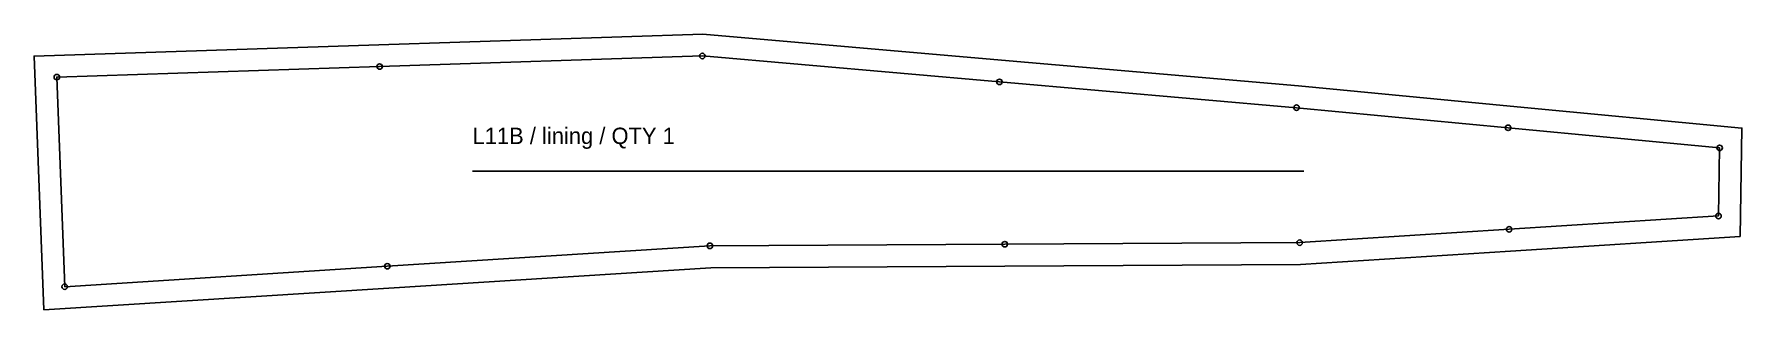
# Model space of a CAD drawing. Header units: millimetres. Extents: x -12 to 925, y -13 to 139.
import ezdxf

# ---------------------------------------------------------------- set-up
doc = ezdxf.new("R2010")
doc.units = ezdxf.units.MM
for name, color, linetype in [('CUT', 7, 'Continuous'), ('GRAIN', 3, 'Continuous'), ('ID', 7, 'Continuous'), ('NOTCH', 1, 'Continuous'), ('SEW', 5, 'Continuous')]:
    doc.layers.add(name, color=color, linetype=linetype)

msp = doc.modelspace()

# ---------------------------------------------------------------- linework, layer by layer
at = {"layer": 'CUT'}
msp.add_lwpolyline([(-7.22, -12.75), (-12.44, 126.72), (176.76, 132.92), (354.63, 138.76), (518.4, 124.48), (681.5, 110.28), (797.65, 99.24), (924.79, 87.16), (923.8, 27.58), (797.82, 19.55), (682.54, 12.2), (520.35, 11.32), (358.85, 10.43), (182.13, -0.76)], close=True, dxfattribs=at)
at = {"layer": 'GRAIN'}
msp.add_line((228.15, 63.37), (684.46, 63.37), dxfattribs=at)
at = {"layer": 'NOTCH'}
for centre in [(177.15, 120.93), (354.3, 126.74), (0, 115.12), (517.36, 112.52), (680.41, 98.32), (796.51, 87.29), (912.61, 76.27), (911.98, 38.85), (797.06, 31.53), (358.43, 22.43), (520.28, 23.32), (682.13, 24.2), (181.37, 11.22), (4.31, 0)]:
    msp.add_circle(centre, 1.5, dxfattribs=at)
at = {"layer": 'SEW'}
msp.add_lwpolyline([(4.31, 0), (181.37, 11.22), (358.43, 22.43), (520.28, 23.32), (682.13, 24.2), (797.06, 31.53), (911.98, 38.85), (912.61, 76.27), (796.51, 87.29), (680.41, 98.32), (517.36, 112.52), (354.3, 126.74), (177.15, 120.93), (0, 115.12)], close=True, dxfattribs=at)

# ---------------------------------------------------------------- texts
at = {"layer": 'ID'}
msp.add_text('L11B / lining / QTY 1', height=9, dxfattribs=at).set_placement((228.15, 78.37))

doc.saveas('drawing.dxf')
